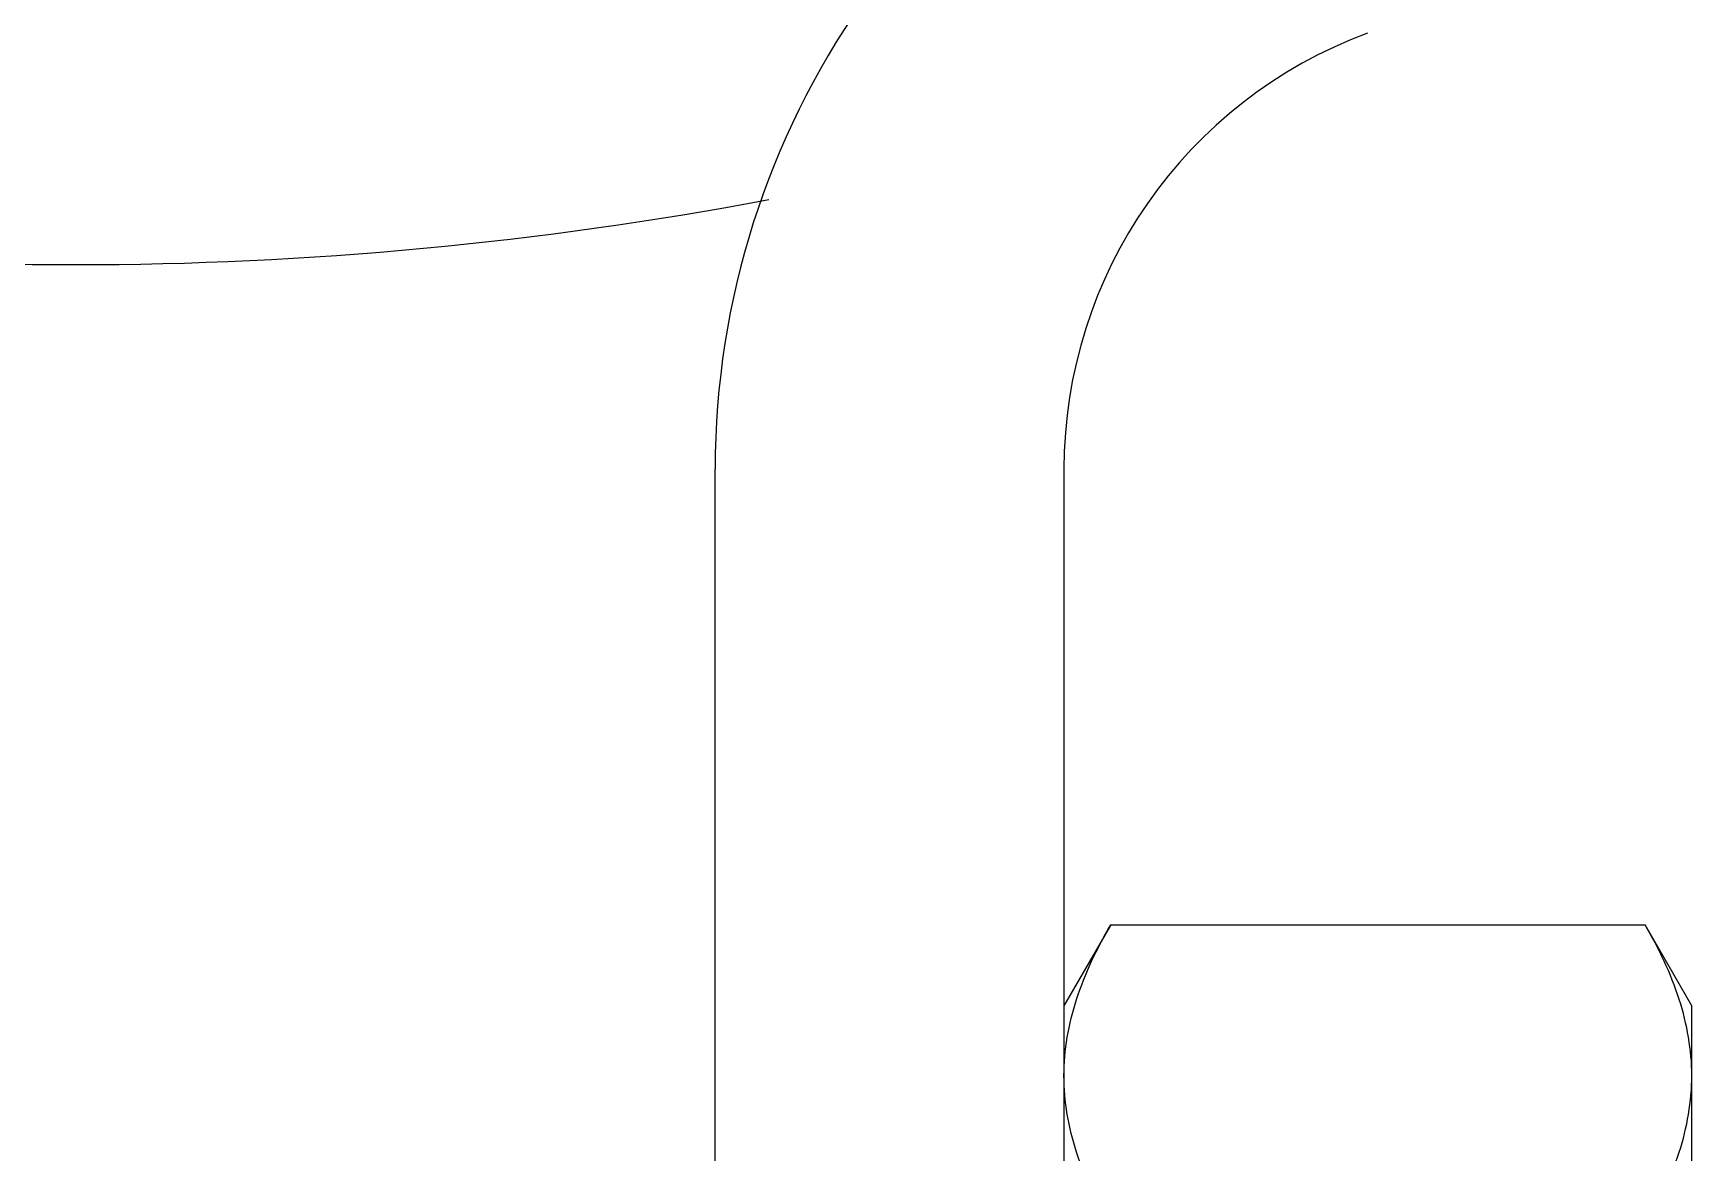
# Model space of a CAD drawing. Extents: x 4995099 to 5303443, y 4627657 to 4889583.
# Drawn here: x 5050901.2 to 5051315.5, y 4745967.5 to 4746247.2 of the extents above; entities that cross this region are included whole.
import ezdxf

# ---------------------------------------------------------------- set-up
doc = ezdxf.new("R2010")
doc.units = 0
doc.header["$LTSCALE"] = 1000
doc.header["$MEASUREMENT"] = 0
doc.layers.get('0').update_dxf_attribs({"color": 4, "linetype": 'CONTINUOUS'})

msp = doc.modelspace()

# ---------------------------------------------------------------- linework, layer by layer
at = {"linetype": 'Continuous'}
for p, q in [((5051071.59, 4745568.68), (5051071.59, 4746138.3)), ((5051158.71, 4746138.3), (5051158.71, 4745568.68)), ((5051170.38, 4746024.46), (5051158.71, 4746004.25)), ((5051170.38, 4746024.46), (5051303.86, 4746024.46)), ((5051315.53, 4746004.25), (5051303.86, 4746024.46)), ((5051315.53, 4745742.95), (5051315.53, 4746004.25))]:
    msp.add_line(p, q, dxfattribs=at)
for centre, radius, start, end in [((5051274.87, 4746138.3), 203.28, 110.3175, 180), ((5051274.87, 4746138.3), 116.16, 110.3175, 180), ((5050911.87, 4747118.69), 929.28, 259.26191, 280.73809)]:
    msp.add_arc(centre, radius, start, end, dxfattribs=at)
for points, knots in [([(5051158.71, 4745986.75), (5051158.71, 4745993.19), (5051161.12, 4746006.51), (5051166.97, 4746018.54), (5051170.38, 4746024.46)], [0, 0, 0, 0, 0.485069, 1, 1, 1, 1]), ([(5051315.53, 4745986.75), (5051315.53, 4745993.19), (5051313.12, 4746006.51), (5051307.28, 4746018.54), (5051303.86, 4746024.46)], [0, 0, 0, 0, 0.485069, 1, 1, 1, 1]), ([(5051170.38, 4745949.03), (5051166.97, 4745954.95), (5051161.12, 4745966.98), (5051158.71, 4745980.31), (5051158.71, 4745986.75)], [0, 0, 0, 0, 0.514931, 1, 1, 1, 1]), ([(5051303.86, 4745949.03), (5051307.28, 4745954.95), (5051313.12, 4745966.98), (5051315.53, 4745980.31), (5051315.53, 4745986.75)], [0, 0, 0, 0, 0.514931, 1, 1, 1, 1])]:
    msp.add_open_spline(points, degree=3, knots=knots, dxfattribs=at)

doc.saveas('drawing.dxf')
